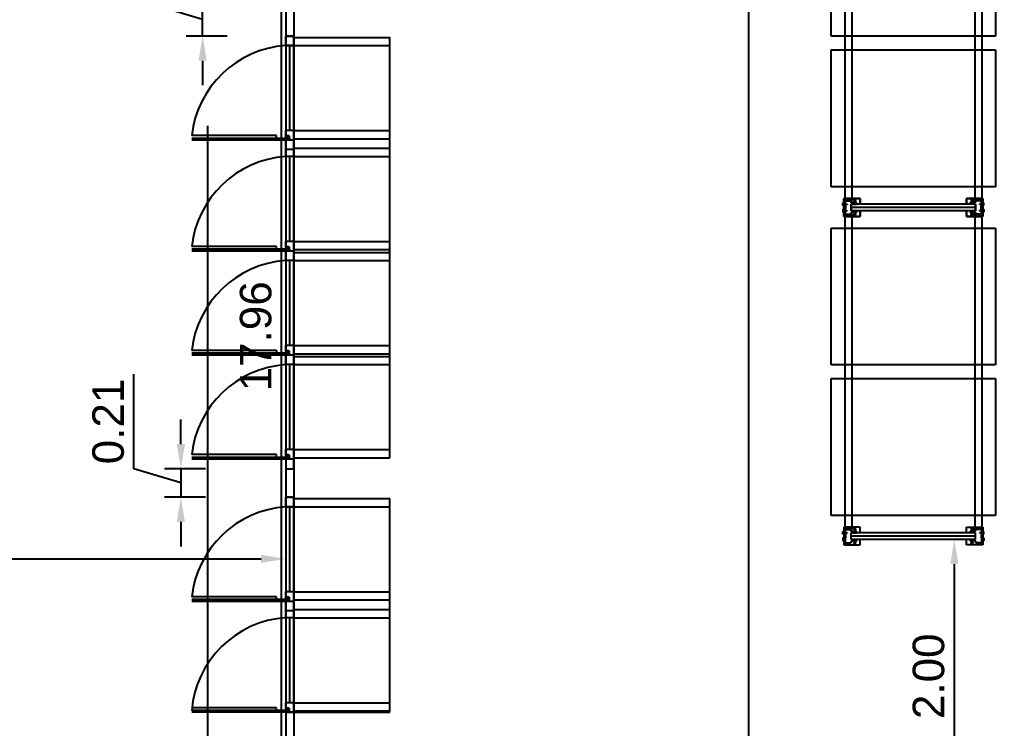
# Model space of a CAD drawing. Header units: metres. Extents: x 0 to 8715937, y -236336 to 216.
# Drawn here: x 163.27 to 170.4, y 78.48 to 83.66 of the extents above; entities that cross this region are included whole.
import ezdxf

# ---------------------------------------------------------------- set-up
doc = ezdxf.new("R2010")
doc.units = ezdxf.units.M
doc.header["$MEASUREMENT"] = 0
doc.header["$PDMODE"] = 3
doc.linetypes.add('ACAD_ISO10W100', pattern=[18, 12, -3, 0, -3])
for name, color, linetype in [('0-BLOCK-ESTRUCTURA', 7, 'Continuous'), ('AAA BAST', 5, 'Continuous'), ('AAA COTAS', 7, 'Continuous'), ('AAA LARG', 1, 'Continuous'), ('AAA PALLETS', 7, 'Continuous'), ('COTAS INTERIORES', 2, 'Continuous'), ('EJES', 251, 'ACAD_ISO10W100'), ('FRIO', 7, 'Continuous')]:
    doc.layers.add(name, color=color, linetype=linetype)
doc.styles.add('AR', font='arial.ttf')
doc.dimstyles.new('CotaLoc0', dxfattribs={"dimtxt": 0.23, "dimasz": 0.18, "dimexe": 0.12, "dimexo": 0.37, "dimgap": 0.07, "dimtad": 1, "dimzin": 0, "dimdsep": 46, "dimtxsty": 'AR', "dimcen": 0.9, "dimclrd": 251, "dimclre": 251, "dimadec": 0, "dimazin": 0, "dimtfac": 1, "dimtofl": 0, "dimtmove": 1, "dimatfit": 3, "dimfxl": 0.18, "dimtolj": 1, "dimtzin": 0, "dimarcsym": 1})

# ---------------------------------------------------------------- blocks, each defined once
blk = doc.blocks.new('DPM-ESTRUCTURA')
at = {"layer": 'EJES', "ltscale": 0.4}
blk.add_line((76.9278, 41.5801), (76.9278, 112.3301), dxfattribs=at)
blk = doc.blocks.new('*D167')
at = {"layer": 'COTAS INTERIORES', "color": 251, "lineweight": -2, "ltscale": 0.1, "transparency": 16777216}
for p, q in [((165.1845, 90.3263), (165.0645, 90.3263)), ((165.1845, 72.5414), (165.1845, 90.1463)), ((165.1845, 72.3614), (165.0645, 72.3614))]:
    blk.add_line(p, q, dxfattribs=at)
at = {"layer": 'COTAS INTERIORES', "color": 251, "ltscale": 0.1, "transparency": 16777216}
for points in [[(165.1545, 90.1463), (165.2145, 90.1463), (165.1845, 90.3263)], [(165.1545, 72.5414), (165.2145, 72.5414), (165.1845, 72.3614)]]:
    blk.add_solid(points, dxfattribs=at)
at = {"layer": 'Defpoints', "color": 0, "ltscale": 0.1, "transparency": 16777216}
for p in [(165.1845, 90.3263), (165.2751, 90.3263), (165.2751, 72.3614)]:
    blk.add_point(p, dxfattribs=at)
at = {"layer": 'COTAS INTERIORES', "color": 0, "ltscale": 0.1, "transparency": 16777216, "insert": (164.9971, 81.3439), "char_height": 0.23, "attachment_point": 5, "rotation": 90, "style": 'AR'}
blk.add_mtext('\\A1;17.96', dxfattribs=at)
blk = doc.blocks.new('1A MODULO SIMPLE')
at = {"layer": 'AAA BAST'}
for points in [[(-2.1307, 1.015), (-2.1307, 1.017), (-2.1407, 1.017), (-2.1407, 1.04), (-2.1167, 1.06), (-2.1167, 1.1), (-2.1567, 1.1), (-2.1567, 1.098), (-2.1767, 1.098), (-2.1767, 1.1), (-2.2167, 1.1), (-2.2167, 1.06), (-2.1927, 1.04), (-2.1927, 1.017), (-2.2027, 1.017), (-2.2027, 1.015), (-2.1907, 1.015), (-2.1907, 1.0409), (-2.2147, 1.0609), (-2.2147, 1.098), (-2.1787, 1.098), (-2.1787, 1.096), (-2.1547, 1.096), (-2.1547, 1.098), (-2.1187, 1.098), (-2.1187, 1.0609), (-2.1427, 1.0409), (-2.1427, 1.015)], [(0.1973, 1.015), (0.1973, 1.017), (0.2073, 1.017), (0.2073, 1.04), (0.1833, 1.06), (0.1833, 1.1), (0.2233, 1.1), (0.2233, 1.098), (0.2433, 1.098), (0.2433, 1.1), (0.2833, 1.1), (0.2833, 1.06), (0.2593, 1.04), (0.2593, 1.017), (0.2693, 1.017), (0.2693, 1.015), (0.2573, 1.015), (0.2573, 1.0409), (0.2813, 1.0609), (0.2813, 1.098), (0.2453, 1.098), (0.2453, 1.096), (0.2213, 1.096), (0.2213, 1.098), (0.1853, 1.098), (0.1853, 1.0609), (0.2093, 1.0409), (0.2093, 1.015)], [(-2.1307, 0.185), (-2.1307, 0.183), (-2.1407, 0.183), (-2.1407, 0.16), (-2.1167, 0.14), (-2.1167, 0.1), (-2.1567, 0.1), (-2.1567, 0.102), (-2.1767, 0.102), (-2.1767, 0.1), (-2.2167, 0.1), (-2.2167, 0.14), (-2.1927, 0.16), (-2.1927, 0.183), (-2.2027, 0.183), (-2.2027, 0.185), (-2.1907, 0.185), (-2.1907, 0.1591), (-2.2147, 0.1391), (-2.2147, 0.102), (-2.1787, 0.102), (-2.1787, 0.104), (-2.1547, 0.104), (-2.1547, 0.102), (-2.1187, 0.102), (-2.1187, 0.1391), (-2.1427, 0.1591), (-2.1427, 0.185)], [(0.1973, 0.185), (0.1973, 0.183), (0.2073, 0.183), (0.2073, 0.16), (0.1833, 0.14), (0.1833, 0.1), (0.2233, 0.1), (0.2233, 0.102), (0.2433, 0.102), (0.2433, 0.1), (0.2833, 0.1), (0.2833, 0.14), (0.2593, 0.16), (0.2593, 0.183), (0.2693, 0.183), (0.2693, 0.185), (0.2573, 0.185), (0.2573, 0.1591), (0.2813, 0.1391), (0.2813, 0.102), (0.2453, 0.102), (0.2453, 0.104), (0.2213, 0.104), (0.2213, 0.102), (0.1853, 0.102), (0.1853, 0.1391), (0.2093, 0.1591), (0.2093, 0.185)]]:
    blk.add_hatch(color=251, dxfattribs=at).paths.add_polyline_path(points)
at = {"layer": 'AAA BAST', "color": 251}
for p, q in [((-2.2167, 1.1082), (-2.2317, 1.1082)), ((-2.2317, 1.1082), (-2.2317, 0.9882)), ((-2.2167, 1.1032), (-2.2317, 1.1032)), ((-2.1167, 1.1082), (-2.2167, 1.1082)), ((-2.2167, 1.1082), (-2.2167, 1.1032)), ((-2.2167, 1.1032), (-2.1167, 1.1032)), ((-2.1767, 1.1), (-2.2167, 1.1)), ((-2.2167, 1.1), (-2.2167, 1.06)), ((-2.2147, 1.098), (-2.2147, 1.0609)), ((-2.1787, 1.098), (-2.2147, 1.098)), ((-2.2067, 1.1), (-2.2067, 1.1032)), ((-2.2067, 1.1032), (-2.1737, 1.1032)), ((-2.1802, 1.1152), (-2.2002, 1.1152)), ((-2.2002, 1.1082), (-2.2002, 1.1152)), ((-2.1902, 1.1082), (-2.1902, 1.1152)), ((-2.1802, 1.1082), (-2.1802, 1.1152)), ((-2.1787, 1.098), (-2.1787, 1.096)), ((-2.1547, 1.096), (-2.1787, 1.096)), ((-2.1767, 1.1), (-2.1767, 1.098)), ((-2.1767, 1.1), (-2.1737, 1.1)), ((-2.1567, 1.098), (-2.1767, 1.098)), ((-2.1737, 1.1), (-2.1737, 1.1032)), ((-2.1597, 1.1), (-2.1597, 1.1032)), ((-2.1567, 1.1), (-2.1597, 1.1)), ((-2.1167, 1.1), (-2.1567, 1.1)), ((-2.1567, 1.1), (-2.1567, 1.098)), ((-2.1187, 1.098), (-2.1547, 1.098)), ((-2.1547, 1.098), (-2.1547, 1.096)), ((-2.1532, 1.1152), (-2.1332, 1.1152)), ((-2.1532, 1.1082), (-2.1532, 1.1152)), ((-2.1432, 1.1082), (-2.1432, 1.1152)), ((-2.1332, 1.1082), (-2.1332, 1.1152)), ((-2.1267, 1.1), (-2.1267, 1.1032)), ((-2.1187, 1.098), (-2.1187, 1.0609)), ((-2.1167, 1.1032), (-2.1167, 1.1082)), ((-2.1017, 1.1082), (-2.1167, 1.1082)), ((-2.1167, 1.1032), (-2.1017, 1.1032)), ((-2.1167, 1.1), (-2.1167, 1.06)), ((-2.1017, 0.9882), (-2.1017, 1.1082)), ((0.1683, 0.9882), (0.1683, 1.1082)), ((0.1683, 1.1082), (0.1833, 1.1082)), ((0.1833, 1.1032), (0.1683, 1.1032)), ((0.1833, 1.1032), (0.1833, 1.1082)), ((0.1833, 1.1082), (0.2833, 1.1082)), ((0.2833, 1.1032), (0.1833, 1.1032)), ((0.1833, 1.1), (0.2233, 1.1)), ((0.1833, 1.1), (0.1833, 1.06)), ((0.1853, 1.098), (0.1853, 1.0609)), ((0.1853, 1.098), (0.2213, 1.098)), ((0.1933, 1.1), (0.1933, 1.1032)), ((0.2198, 1.1152), (0.1998, 1.1152)), ((0.1998, 1.1082), (0.1998, 1.1152)), ((0.2098, 1.1082), (0.2098, 1.1152)), ((0.2198, 1.1082), (0.2198, 1.1152)), ((0.2213, 1.098), (0.2213, 1.096)), ((0.2213, 1.096), (0.2453, 1.096)), ((0.2233, 1.1), (0.2233, 1.098)), ((0.2233, 1.1), (0.2263, 1.1)), ((0.2233, 1.098), (0.2433, 1.098)), ((0.2263, 1.1), (0.2263, 1.1032)), ((0.2403, 1.1), (0.2403, 1.1032)), ((0.2733, 1.1032), (0.2403, 1.1032)), ((0.2433, 1.1), (0.2403, 1.1)), ((0.2433, 1.1), (0.2833, 1.1)), ((0.2433, 1.1), (0.2433, 1.098)), ((0.2453, 1.098), (0.2813, 1.098)), ((0.2453, 1.098), (0.2453, 1.096)), ((0.2468, 1.1152), (0.2668, 1.1152)), ((0.2468, 1.1082), (0.2468, 1.1152)), ((0.2568, 1.1082), (0.2568, 1.1152)), ((0.2668, 1.1082), (0.2668, 1.1152)), ((0.2733, 1.1), (0.2733, 1.1032)), ((0.2813, 1.098), (0.2813, 1.0609)), ((0.2833, 1.1082), (0.2833, 1.1032)), ((0.2833, 1.1082), (0.2983, 1.1082)), ((0.2833, 1.1032), (0.2983, 1.1032)), ((0.2833, 1.1), (0.2833, 1.06)), ((0.2983, 1.1082), (0.2983, 0.9882)), ((-2.2167, 1.06), (-2.1927, 1.04)), ((-2.2147, 1.0609), (-2.1907, 1.0409)), ((-2.1927, 1.017), (-2.2027, 1.017)), ((-2.2027, 1.017), (-2.2027, 1.015)), ((-2.1907, 1.015), (-2.2027, 1.015)), ((-2.1927, 1.036), (-2.1977, 1.036)), ((-2.1977, 1.021), (-2.1977, 1.036)), ((-2.1927, 1.0285), (-2.1977, 1.0285)), ((-2.1927, 1.021), (-2.1977, 1.021)), ((-2.1927, 1.04), (-2.1927, 1.017)), ((-2.1907, 1.053), (-2.1667, 1.053)), ((-2.1907, 0.147), (-2.1907, 1.053)), ((-2.1907, 1.0409), (-2.1907, 1.015)), ((-2.1667, 1.053), (-2.1427, 1.053)), ((-2.1667, 0.147), (-2.1667, 1.053)), ((-2.1187, 1.0609), (-2.1427, 1.0409)), ((-2.1427, 0.147), (-2.1427, 1.053)), ((-2.1427, 1.0409), (-2.1427, 1.015)), ((-2.1427, 1.015), (-2.1307, 1.015)), ((-2.1167, 1.06), (-2.1407, 1.04)), ((-2.1407, 1.04), (-2.1407, 1.017)), ((-2.1357, 1.036), (-2.1407, 1.036)), ((-2.1407, 1.021), (-2.1407, 1.036)), ((-2.1357, 1.0285), (-2.1407, 1.0285)), ((-2.1357, 1.021), (-2.1407, 1.021)), ((-2.1407, 1.017), (-2.1307, 1.017)), ((-2.1357, 1.021), (-2.1357, 1.036)), ((-2.1357, 1.0328), (-2.1307, 1.0328)), ((-2.1357, 1.0243), (-2.1307, 1.0243)), ((-2.1307, 1.0243), (-2.1307, 1.0328)), ((-2.1307, 1.015), (-2.1307, 1.017)), ((0.1833, 1.06), (0.2073, 1.04)), ((0.1853, 1.0609), (0.2093, 1.0409)), ((0.2023, 1.0328), (0.1973, 1.0328)), ((0.1973, 1.0243), (0.1973, 1.0328)), ((0.2023, 1.0243), (0.1973, 1.0243)), ((0.2073, 1.017), (0.1973, 1.017)), ((0.1973, 1.015), (0.1973, 1.017)), ((0.2093, 1.015), (0.1973, 1.015)), ((0.2023, 1.036), (0.2073, 1.036)), ((0.2023, 1.021), (0.2023, 1.036)), ((0.2023, 1.0285), (0.2073, 1.0285)), ((0.2023, 1.021), (0.2073, 1.021)), ((0.2073, 1.04), (0.2073, 1.017)), ((0.2073, 1.021), (0.2073, 1.036)), ((0.2333, 1.053), (0.2093, 1.053)), ((0.2093, 0.147), (0.2093, 1.053)), ((0.2093, 1.0409), (0.2093, 1.015)), ((0.2573, 1.053), (0.2333, 1.053)), ((0.2333, 0.147), (0.2333, 1.053)), ((0.2813, 1.0609), (0.2573, 1.0409)), ((0.2573, 0.147), (0.2573, 1.053)), ((0.2573, 1.0409), (0.2573, 1.015)), ((0.2573, 1.015), (0.2693, 1.015)), ((0.2833, 1.06), (0.2593, 1.04)), ((0.2593, 1.04), (0.2593, 1.017)), ((0.2593, 1.036), (0.2643, 1.036)), ((0.2593, 1.0285), (0.2643, 1.0285)), ((0.2593, 1.021), (0.2643, 1.021)), ((0.2593, 1.017), (0.2693, 1.017)), ((0.2643, 1.021), (0.2643, 1.036)), ((0.2693, 1.017), (0.2693, 1.015)), ((-2.2317, 0.9882), (-2.1907, 0.9882)), ((-2.1427, 0.9882), (-2.1017, 0.9882)), ((0.2093, 0.9882), (0.1683, 0.9882)), ((0.2983, 0.9882), (0.2573, 0.9882)), ((-2.2317, 0.0918), (-2.2317, 0.2118)), ((-2.2317, 0.2118), (-2.1907, 0.2118)), ((-2.2167, 0.14), (-2.1927, 0.16)), ((-2.2147, 0.1391), (-2.1907, 0.1591)), ((-2.1907, 0.185), (-2.2027, 0.185)), ((-2.2027, 0.183), (-2.2027, 0.185)), ((-2.1927, 0.183), (-2.2027, 0.183)), ((-2.1927, 0.1801), (-2.1977, 0.1801)), ((-2.1977, 0.1651), (-2.1977, 0.1801)), ((-2.1927, 0.1726), (-2.1977, 0.1726)), ((-2.1927, 0.1651), (-2.1977, 0.1651)), ((-2.1927, 0.16), (-2.1927, 0.183)), ((-2.1907, 0.1591), (-2.1907, 0.185)), ((-2.1907, 0.147), (-2.1667, 0.147)), ((-2.1667, 0.147), (-2.1427, 0.147)), ((-2.1427, 0.2118), (-2.1017, 0.2118)), ((-2.1427, 0.1591), (-2.1427, 0.185)), ((-2.1427, 0.185), (-2.1307, 0.185)), ((-2.1187, 0.1391), (-2.1427, 0.1591)), ((-2.1407, 0.16), (-2.1407, 0.183)), ((-2.1407, 0.183), (-2.1307, 0.183)), ((-2.1357, 0.1801), (-2.1407, 0.1801)), ((-2.1407, 0.1651), (-2.1407, 0.1801)), ((-2.1357, 0.1726), (-2.1407, 0.1726)), ((-2.1357, 0.1651), (-2.1407, 0.1651)), ((-2.1167, 0.14), (-2.1407, 0.16)), ((-2.1357, 0.1651), (-2.1357, 0.1801)), ((-2.1357, 0.1768), (-2.1307, 0.1768)), ((-2.1357, 0.1683), (-2.1307, 0.1683)), ((-2.1307, 0.185), (-2.1307, 0.183)), ((-2.1307, 0.1683), (-2.1307, 0.1768)), ((-2.1017, 0.2118), (-2.1017, 0.0918)), ((0.2093, 0.2118), (0.1683, 0.2118)), ((0.1683, 0.2118), (0.1683, 0.0918)), ((0.1833, 0.14), (0.2073, 0.16)), ((0.1853, 0.1391), (0.2093, 0.1591)), ((0.2093, 0.185), (0.1973, 0.185)), ((0.1973, 0.185), (0.1973, 0.183)), ((0.2073, 0.183), (0.1973, 0.183)), ((0.2023, 0.1768), (0.1973, 0.1768)), ((0.1973, 0.1683), (0.1973, 0.1768)), ((0.2023, 0.1683), (0.1973, 0.1683)), ((0.2023, 0.1801), (0.2073, 0.1801)), ((0.2023, 0.1651), (0.2023, 0.1801)), ((0.2023, 0.1726), (0.2073, 0.1726)), ((0.2023, 0.1651), (0.2073, 0.1651)), ((0.2073, 0.16), (0.2073, 0.183)), ((0.2073, 0.1651), (0.2073, 0.1801)), ((0.2093, 0.1591), (0.2093, 0.185)), ((0.2333, 0.147), (0.2093, 0.147)), ((0.2573, 0.147), (0.2333, 0.147)), ((0.2983, 0.2118), (0.2573, 0.2118)), ((0.2573, 0.1591), (0.2573, 0.185)), ((0.2573, 0.185), (0.2693, 0.185)), ((0.2813, 0.1391), (0.2573, 0.1591)), ((0.2593, 0.16), (0.2593, 0.183)), ((0.2593, 0.183), (0.2693, 0.183)), ((0.2593, 0.1801), (0.2643, 0.1801)), ((0.2593, 0.1726), (0.2643, 0.1726)), ((0.2593, 0.1651), (0.2643, 0.1651)), ((0.2833, 0.14), (0.2593, 0.16)), ((0.2643, 0.1651), (0.2643, 0.1801)), ((0.2693, 0.183), (0.2693, 0.185)), ((0.2983, 0.0918), (0.2983, 0.2118)), ((-2.2167, 0.0968), (-2.2317, 0.0968)), ((-2.2167, 0.0918), (-2.2317, 0.0918)), ((-2.2167, 0.1), (-2.2167, 0.14)), ((-2.1767, 0.1), (-2.2167, 0.1)), ((-2.2167, 0.0968), (-2.1167, 0.0968)), ((-2.2167, 0.0918), (-2.2167, 0.0968)), ((-2.1167, 0.0918), (-2.2167, 0.0918)), ((-2.2147, 0.102), (-2.2147, 0.1391)), ((-2.1787, 0.102), (-2.2147, 0.102)), ((-2.2067, 0.1), (-2.2067, 0.0968)), ((-2.2067, 0.0968), (-2.1737, 0.0968)), ((-2.2002, 0.0918), (-2.2002, 0.0848)), ((-2.1802, 0.0848), (-2.2002, 0.0848)), ((-2.1902, 0.0918), (-2.1902, 0.0848)), ((-2.1802, 0.0918), (-2.1802, 0.0848)), ((-2.1787, 0.102), (-2.1787, 0.104)), ((-2.1547, 0.104), (-2.1787, 0.104)), ((-2.1567, 0.102), (-2.1767, 0.102)), ((-2.1767, 0.1), (-2.1767, 0.102)), ((-2.1767, 0.1), (-2.1737, 0.1)), ((-2.1737, 0.1), (-2.1737, 0.0968)), ((-2.1597, 0.1), (-2.1597, 0.0968)), ((-2.1567, 0.1), (-2.1597, 0.1)), ((-2.1567, 0.1), (-2.1567, 0.102)), ((-2.1167, 0.1), (-2.1567, 0.1)), ((-2.1547, 0.102), (-2.1547, 0.104)), ((-2.1187, 0.102), (-2.1547, 0.102)), ((-2.1532, 0.0918), (-2.1532, 0.0848)), ((-2.1532, 0.0848), (-2.1332, 0.0848)), ((-2.1432, 0.0918), (-2.1432, 0.0848)), ((-2.1332, 0.0918), (-2.1332, 0.0848)), ((-2.1267, 0.1), (-2.1267, 0.0968)), ((-2.1187, 0.102), (-2.1187, 0.1391)), ((-2.1167, 0.1), (-2.1167, 0.14)), ((-2.1167, 0.0968), (-2.1167, 0.0918)), ((-2.1167, 0.0968), (-2.1017, 0.0968)), ((-2.1017, 0.0918), (-2.1167, 0.0918)), ((0.1833, 0.0968), (0.1683, 0.0968)), ((0.1683, 0.0918), (0.1833, 0.0918)), ((0.1833, 0.1), (0.1833, 0.14)), ((0.1833, 0.1), (0.2233, 0.1)), ((0.2833, 0.0968), (0.1833, 0.0968)), ((0.1833, 0.0968), (0.1833, 0.0918)), ((0.1833, 0.0918), (0.2833, 0.0918)), ((0.1853, 0.102), (0.1853, 0.1391)), ((0.1853, 0.102), (0.2213, 0.102)), ((0.1933, 0.1), (0.1933, 0.0968)), ((0.1998, 0.0918), (0.1998, 0.0848)), ((0.2198, 0.0848), (0.1998, 0.0848)), ((0.2098, 0.0918), (0.2098, 0.0848)), ((0.2198, 0.0918), (0.2198, 0.0848)), ((0.2213, 0.102), (0.2213, 0.104)), ((0.2213, 0.104), (0.2453, 0.104)), ((0.2233, 0.102), (0.2433, 0.102)), ((0.2233, 0.1), (0.2233, 0.102)), ((0.2233, 0.1), (0.2263, 0.1)), ((0.2263, 0.1), (0.2263, 0.0968)), ((0.2403, 0.1), (0.2403, 0.0968)), ((0.2433, 0.1), (0.2403, 0.1)), ((0.2733, 0.0968), (0.2403, 0.0968)), ((0.2433, 0.1), (0.2433, 0.102)), ((0.2433, 0.1), (0.2833, 0.1)), ((0.2453, 0.102), (0.2453, 0.104)), ((0.2453, 0.102), (0.2813, 0.102)), ((0.2468, 0.0918), (0.2468, 0.0848)), ((0.2468, 0.0848), (0.2668, 0.0848)), ((0.2568, 0.0918), (0.2568, 0.0848)), ((0.2668, 0.0918), (0.2668, 0.0848)), ((0.2733, 0.1), (0.2733, 0.0968)), ((0.2813, 0.102), (0.2813, 0.1391)), ((0.2833, 0.1), (0.2833, 0.14)), ((0.2833, 0.0918), (0.2833, 0.0968)), ((0.2833, 0.0968), (0.2983, 0.0968)), ((0.2833, 0.0918), (0.2983, 0.0918))]:
    blk.add_line(p, q, dxfattribs=at)
for centre in [(-2.2141, 1.0285), (-2.1192, 1.0285), (0.1859, 1.0285), (0.2808, 1.0285), (-2.2141, 0.1715), (-2.1192, 0.1715), (0.1859, 0.1715), (0.2808, 0.1715)]:
    blk.add_circle(centre, 0.0075, dxfattribs=at)
at = {"layer": 'AAA LARG', "color": 251}
for p, q in [((-2.1407, 1.105), (-2.1454, 1.0829)), ((-2.1422, 1.0822), (-2.1454, 1.0829)), ((-2.1381, 1.1018), (-2.1422, 1.0822)), ((-2.1407, 1.105), (-2.1117, 1.105)), ((-2.1149, 1.1018), (-2.1381, 1.1018)), ((-2.1149, 1.045), (-2.1149, 1.1018)), ((-2.1117, 1.105), (-2.1117, 1.045)), ((-2.1117, 1.1), (0.1783, 1.1)), ((0.2073, 1.105), (0.1783, 1.105)), ((0.1783, 1.105), (0.1783, 1.045)), ((0.1815, 1.045), (0.1815, 1.1018)), ((0.1815, 1.1018), (0.2047, 1.1018)), ((0.2047, 1.1018), (0.2089, 1.0822)), ((0.2073, 1.105), (0.212, 1.0829)), ((0.2089, 1.0822), (0.212, 1.0829)), ((-2.1117, 1.045), (-2.1149, 1.045)), ((-2.1117, 1.05), (0.1783, 1.05)), ((0.1783, 1.045), (0.1815, 1.045)), ((-2.1117, 0.155), (-2.1149, 0.155)), ((-2.1149, 0.155), (-2.1149, 0.0982)), ((-2.1117, 0.095), (-2.1117, 0.155)), ((-2.1117, 0.15), (0.1783, 0.15)), ((0.1783, 0.095), (0.1783, 0.155)), ((0.1783, 0.155), (0.1815, 0.155)), ((0.1815, 0.155), (0.1815, 0.0982)), ((-2.1422, 0.1178), (-2.1454, 0.1171)), ((-2.1407, 0.095), (-2.1454, 0.1171)), ((-2.1381, 0.0982), (-2.1422, 0.1178)), ((-2.1407, 0.095), (-2.1117, 0.095)), ((-2.1149, 0.0982), (-2.1381, 0.0982)), ((-2.1117, 0.1), (0.1783, 0.1)), ((0.2073, 0.095), (0.1783, 0.095)), ((0.1815, 0.0982), (0.2047, 0.0982)), ((0.2047, 0.0982), (0.2089, 0.1178)), ((0.2073, 0.095), (0.212, 0.1171)), ((0.2089, 0.1178), (0.212, 0.1171))]:
    blk.add_line(p, q, dxfattribs=at)
at = {"layer": 'AAA PALLETS', "color": 251, "ltscale": 0.21}
for p, q in [((-1.0167, 1.2), (-2.0167, 1.2)), ((-2.0167, 1.2), (-2.0167, 0)), ((-1.0167, 0), (-1.0167, 1.2)), ((0.0833, 1.2), (-0.9167, 1.2)), ((-0.9167, 1.2), (-0.9167, 0)), ((0.0833, 0), (0.0833, 1.2)), ((-2.0167, 0), (-1.0167, 0)), ((-0.9167, 0), (0.0833, 0))]:
    blk.add_line(p, q, dxfattribs=at)
blk = doc.blocks.new('*D280')
at = {"layer": 'COTAS INTERIORES', "color": 251, "lineweight": -2, "ltscale": 0.1, "transparency": 16777216}
for p, q in [((168.5987, 92.1293), (168.4787, 92.1293)), ((168.5987, 76.6414), (168.5987, 91.9493)), ((168.5987, 76.4614), (168.4787, 76.4614))]:
    blk.add_line(p, q, dxfattribs=at)
at = {"layer": 'COTAS INTERIORES', "color": 251, "ltscale": 0.1, "transparency": 16777216}
for points in [[(168.5687, 91.9493), (168.6287, 91.9493), (168.5987, 92.1293)], [(168.5687, 76.6414), (168.6287, 76.6414), (168.5987, 76.4614)]]:
    blk.add_solid(points, dxfattribs=at)
at = {"layer": 'Defpoints', "color": 0, "ltscale": 0.1, "transparency": 16777216}
for p in [(168.5987, 92.1293), (168.5987, 92.1293), (168.5987, 76.4614)]:
    blk.add_point(p, dxfattribs=at)
at = {"layer": 'COTAS INTERIORES', "color": 0, "ltscale": 0.1, "transparency": 16777216, "insert": (168.4113, 84.2953), "char_height": 0.23, "attachment_point": 5, "rotation": 90, "style": 'AR'}
blk.add_mtext('\\A1;15.67', dxfattribs=at)
blk = doc.blocks.new('*D286')
at = {"layer": 'COTAS INTERIORES', "color": 251, "lineweight": -2, "ltscale": 0.1, "transparency": 16777216}
for p, q in [((164.1073, 80.3754), (164.1073, 81.0684)), ((164.4497, 80.5569), (164.4497, 80.7369)), ((164.4497, 80.2727), (164.1073, 80.3754)), ((164.6297, 80.3769), (164.3297, 80.3769)), ((164.4497, 80.3769), (164.4497, 80.1684)), ((164.6297, 80.1684), (164.3297, 80.1684)), ((164.4497, 79.9884), (164.4497, 79.8084))]:
    blk.add_line(p, q, dxfattribs=at)
at = {"layer": 'COTAS INTERIORES', "color": 251, "ltscale": 0.1, "transparency": 16777216}
for points in [[(164.4197, 80.5569), (164.4797, 80.5569), (164.4497, 80.3769)], [(164.4197, 79.9884), (164.4797, 79.9884), (164.4497, 80.1684)]]:
    blk.add_solid(points, dxfattribs=at)
at = {"layer": 'Defpoints', "color": 0, "ltscale": 0.1, "transparency": 16777216}
for p in [(165.2752, 80.3769), (164.4497, 80.1684), (165.2752, 80.1684)]:
    blk.add_point(p, dxfattribs=at)
at = {"layer": 'COTAS INTERIORES', "color": 0, "ltscale": 0.1, "transparency": 16777216, "insert": (163.9198, 80.7219), "char_height": 0.23, "attachment_point": 5, "rotation": 90, "style": 'AR'}
blk.add_mtext('\\A1;0.21', dxfattribs=at)
blk = doc.blocks.new('*D287')
at = {"layer": 'COTAS INTERIORES', "color": 251, "lineweight": -2, "ltscale": 0.1, "transparency": 16777216}
for p, q in [((164.2662, 83.7602), (164.2662, 84.4967)), ((164.6086, 83.958), (164.6086, 84.138)), ((164.6086, 83.6575), (164.2662, 83.7602)), ((164.7886, 83.778), (164.4886, 83.778)), ((164.6086, 83.5369), (164.6086, 83.778)), ((164.7886, 83.5369), (164.4886, 83.5369)), ((164.6086, 83.3569), (164.6086, 83.1769))]:
    blk.add_line(p, q, dxfattribs=at)
at = {"layer": 'COTAS INTERIORES', "color": 251, "ltscale": 0.1, "transparency": 16777216}
for points in [[(164.5786, 83.958), (164.6386, 83.958), (164.6086, 83.778)], [(164.5786, 83.3569), (164.6386, 83.3569), (164.6086, 83.5369)]]:
    blk.add_solid(points, dxfattribs=at)
at = {"layer": 'Defpoints', "color": 0, "ltscale": 0.1, "transparency": 16777216}
for p in [(164.6086, 83.778), (165.2751, 83.778), (165.2751, 83.5369)]:
    blk.add_point(p, dxfattribs=at)
at = {"layer": 'COTAS INTERIORES', "color": 0, "ltscale": 0.1, "transparency": 16777216, "insert": (164.0788, 84.1284), "char_height": 0.23, "attachment_point": 5, "rotation": 90, "style": 'AR'}
blk.add_mtext('\\A1;0.24', dxfattribs=at)
blk = doc.blocks.new('*D290')
at = {"layer": 'COTAS INTERIORES', "color": 251, "lineweight": -2, "ltscale": 0.1, "transparency": 16777216}
for p, q in [((170.0987, 79.8609), (169.9787, 79.8609)), ((170.0987, 78.0414), (170.0987, 79.6809)), ((170.0987, 77.8614), (169.9787, 77.8614))]:
    blk.add_line(p, q, dxfattribs=at)
at = {"layer": 'COTAS INTERIORES', "color": 251, "ltscale": 0.1, "transparency": 16777216}
for points in [[(170.0687, 79.6809), (170.1287, 79.6809), (170.0987, 79.8609)], [(170.0687, 78.0414), (170.1287, 78.0414), (170.0987, 77.8614)]]:
    blk.add_solid(points, dxfattribs=at)
at = {"layer": 'Defpoints', "color": 0, "ltscale": 0.1, "transparency": 16777216}
for p in [(170.0987, 79.8609), (170.0987, 79.8609), (170.0987, 77.8614)]:
    blk.add_point(p, dxfattribs=at)
at = {"layer": 'COTAS INTERIORES', "color": 0, "ltscale": 0.1, "transparency": 16777216, "insert": (169.9113, 78.8612), "char_height": 0.23, "attachment_point": 5, "rotation": 90, "style": 'AR'}
blk.add_mtext('\\A1;2.00', dxfattribs=at)
blk = doc.blocks.new('*D293')
at = {"layer": 'COTAS INTERIORES', "color": 251, "lineweight": -2, "ltscale": 0.1, "transparency": 16777216}
for p, q in [((160.4061, 79.7187), (160.4061, 79.5987)), ((160.5861, 79.7187), (165.0351, 79.7187)), ((165.2151, 79.7187), (165.2151, 79.5987))]:
    blk.add_line(p, q, dxfattribs=at)
at = {"layer": 'COTAS INTERIORES', "color": 251, "ltscale": 0.1, "transparency": 16777216}
for points in [[(160.5861, 79.7487), (160.5861, 79.6887), (160.4061, 79.7187)], [(165.0351, 79.7487), (165.0351, 79.6887), (165.2151, 79.7187)]]:
    blk.add_solid(points, dxfattribs=at)
at = {"layer": 'Defpoints', "color": 0, "ltscale": 0.1, "transparency": 16777216}
for p in [(160.4061, 80.0018), (165.2151, 80.0018), (165.2151, 79.7187)]:
    blk.add_point(p, dxfattribs=at)
at = {"layer": 'COTAS INTERIORES', "color": 0, "ltscale": 0.1, "transparency": 16777216, "insert": (162.8106, 79.9061), "char_height": 0.23, "attachment_point": 5, "style": 'AR'}
blk.add_mtext('\\A1;4.81', dxfattribs=at)

msp = doc.modelspace()

# ---------------------------------------------------------------- hatches: boundary and pattern name
at = {"layer": 'FRIO', "ltscale": 0.21}
h = msp.add_hatch(dxfattribs=at)
h.set_pattern_fill('BOX', color=9, scale=8e-05, angle=-180)
h.set_pattern_definition([(270, (769.988807, 644.8166982), (0.002032, -9e-19), []), (270, (769.988299, 644.8166982), (0.002032, -9e-19), []), (180, (769.988807, 644.8166982), (-7e-19, -0.002032), [-0.000508, 0.000508]), (180, (769.988807, 644.8161902), (-7e-19, -0.002032), [-0.000508, 0.000508]), (180, (769.988807, 644.8156822), (-7e-19, -0.002032), [0.000508, -0.000508]), (180, (769.988807, 644.8151742), (-7e-19, -0.002032), [0.000508, -0.000508]), (270, (769.987791, 644.8166982), (0.002032, -9e-19), [0.000508, -0.000508]), (270, (769.987283, 644.8166982), (0.002032, -9e-19), [0.000508, -0.000508])])
h.paths.add_polyline_path([(165.2152, 82.8079), (165.2412, 82.8079), (165.2419, 82.7769), (165.2152, 82.7769), (165.2323, 82.7928, 0.234116), (165.2342, 82.7965, 0.781206), (165.2254, 82.7987), (165.2152, 82.7897)])
h = msp.add_hatch(dxfattribs=at)
h.set_pattern_fill('BOX', color=9, scale=8e-05, angle=-180)
h.set_pattern_definition([(270, (769.988807, 645.6966982), (0.002032, -9e-19), []), (270, (769.988299, 645.6966982), (0.002032, -9e-19), []), (180, (769.988807, 645.6966982), (-7e-19, -0.002032), [-0.000508, 0.000508]), (180, (769.988807, 645.6961902), (-7e-19, -0.002032), [-0.000508, 0.000508]), (180, (769.988807, 645.6956822), (-7e-19, -0.002032), [0.000508, -0.000508]), (180, (769.988807, 645.6951742), (-7e-19, -0.002032), [0.000508, -0.000508]), (270, (769.987791, 645.6966982), (0.002032, -9e-19), [0.000508, -0.000508]), (270, (769.987283, 645.6966982), (0.002032, -9e-19), [0.000508, -0.000508])])
h.paths.add_polyline_path([(165.2152, 81.9669), (165.2323, 81.9828, 0.234116), (165.2342, 81.9865, 0.781206), (165.2254, 81.9887), (165.2152, 81.9797), (165.2152, 81.9979), (165.2412, 81.9979), (165.2419, 81.9669)])
h = msp.add_hatch(dxfattribs=at)
h.set_pattern_fill('BOX', color=9, scale=8e-05, angle=-180)
h.set_pattern_definition([(270, (769.988807, 646.3866982), (0.002032, -9e-19), []), (270, (769.988299, 646.3866982), (0.002032, -9e-19), []), (180, (769.988807, 646.3866982), (-7e-19, -0.002032), [-0.000508, 0.000508]), (180, (769.988807, 646.3861902), (-7e-19, -0.002032), [-0.000508, 0.000508]), (180, (769.988807, 646.3856822), (-7e-19, -0.002032), [0.000508, -0.000508]), (180, (769.988807, 646.3851742), (-7e-19, -0.002032), [0.000508, -0.000508]), (270, (769.987791, 646.3866982), (0.002032, -9e-19), [0.000508, -0.000508]), (270, (769.987283, 646.3866982), (0.002032, -9e-19), [0.000508, -0.000508])])
h.paths.add_polyline_path([(165.2152, 81.2379), (165.2412, 81.2379), (165.2419, 81.2069), (165.2152, 81.2069), (165.2323, 81.2228, 0.234116), (165.2342, 81.2265, 0.781206), (165.2254, 81.2287), (165.2152, 81.2197)])
h = msp.add_hatch(dxfattribs=at)
h.set_pattern_fill('BOX', color=9, scale=8e-05, angle=-180)
h.set_pattern_definition([(270, (769.988807, 647.1466982), (0.002032, -9e-19), []), (270, (769.988299, 647.1466982), (0.002032, -9e-19), []), (180, (769.988807, 647.1466982), (-7e-19, -0.002032), [-0.000508, 0.000508]), (180, (769.988807, 647.1461902), (-7e-19, -0.002032), [-0.000508, 0.000508]), (180, (769.988807, 647.1456822), (-7e-19, -0.002032), [0.000508, -0.000508]), (180, (769.988807, 647.1451742), (-7e-19, -0.002032), [0.000508, -0.000508]), (270, (769.987791, 647.1466982), (0.002032, -9e-19), [0.000508, -0.000508]), (270, (769.987283, 647.1466982), (0.002032, -9e-19), [0.000508, -0.000508])])
h.paths.add_polyline_path([(165.2152, 80.4779), (165.2412, 80.4779), (165.2419, 80.4469), (165.2152, 80.4469), (165.2323, 80.4628, 0.234116), (165.2342, 80.4665, 0.781206), (165.2254, 80.4687), (165.2152, 80.4597)])
h = msp.add_hatch(dxfattribs=at)
h.set_pattern_fill('BOX', color=9, scale=8e-05, angle=-180)
h.set_pattern_definition([(270, (769.9887306, 641.4481502), (0.002032, -9e-19), []), (270, (769.9882226, 641.4481502), (0.002032, -9e-19), []), (180, (769.9887306, 641.4481502), (-7e-19, -0.002032), [-0.000508, 0.000508]), (180, (769.9887306, 641.4476422), (-7e-19, -0.002032), [-0.000508, 0.000508]), (180, (769.9887306, 641.4471342), (-7e-19, -0.002032), [0.000508, -0.000508]), (180, (769.9887306, 641.4466262), (-7e-19, -0.002032), [0.000508, -0.000508]), (270, (769.9877146, 641.4481502), (0.002032, -9e-19), [0.000508, -0.000508]), (270, (769.9872066, 641.4481502), (0.002032, -9e-19), [0.000508, -0.000508])])
h.paths.add_polyline_path([(165.2151, 79.4394), (165.2411, 79.4394), (165.2418, 79.4084), (165.2151, 79.4084), (165.2323, 79.4243, 0.234116), (165.2341, 79.428, 0.781206), (165.2253, 79.4302), (165.2151, 79.4211)])
h = msp.add_hatch(dxfattribs=at)
h.set_pattern_fill('BOX', color=9, scale=8e-05, angle=-180)
h.set_pattern_definition([(270, (769.9887306, 642.3281502), (0.002032, -9e-19), []), (270, (769.9882226, 642.3281502), (0.002032, -9e-19), []), (180, (769.9887306, 642.3281502), (-7e-19, -0.002032), [-0.000508, 0.000508]), (180, (769.9887306, 642.3276422), (-7e-19, -0.002032), [-0.000508, 0.000508]), (180, (769.9887306, 642.3271342), (-7e-19, -0.002032), [0.000508, -0.000508]), (180, (769.9887306, 642.3266262), (-7e-19, -0.002032), [0.000508, -0.000508]), (270, (769.9877146, 642.3281502), (0.002032, -9e-19), [0.000508, -0.000508]), (270, (769.9872066, 642.3281502), (0.002032, -9e-19), [0.000508, -0.000508])])
h.paths.add_polyline_path([(165.2151, 78.5984), (165.2323, 78.6143, 0.234116), (165.2341, 78.618, 0.781206), (165.2253, 78.6202), (165.2151, 78.6111), (165.2151, 78.6294), (165.2411, 78.6294), (165.2418, 78.5984)])

# ---------------------------------------------------------------- linework, layer by layer
at = {"ltscale": 0.1}
for p, q in [((165.9752, 80.4569), (165.9752, 83.5269)), ((165.9751, 78.6084), (165.9751, 80.1584))]:
    msp.add_line(p, q, dxfattribs=at)
at = {"layer": 'FRIO', "ltscale": 0.1}
for p, q in [((165.2151, 88.8724), (165.2151, 78.3614)), ((165.2751, 88.8724), (165.2751, 78.3614)), ((165.2152, 82.8469), (165.2152, 82.6569)), ((165.2152, 82.0369), (165.2152, 81.8969)), ((165.2152, 81.2769), (165.2152, 81.1369)), ((165.2151, 79.4784), (165.2151, 79.2884)), ((165.2151, 78.5984), (165.9751, 78.5984)), ((165.9751, 78.5984), (165.9751, 78.6084))]:
    msp.add_line(p, q, dxfattribs=at)
at = {"layer": 'FRIO', "ltscale": 0.21}
for p, q in [((165.2152, 83.5369), (165.2752, 83.5369)), ((165.2752, 83.5269), (165.9752, 83.5269)), ((165.2752, 83.5269), (165.9752, 83.5269)), ((165.2752, 83.4669), (165.9752, 83.4669)), ((165.2752, 83.4669), (165.9752, 83.4669)), ((165.2752, 82.8469), (165.9752, 82.8469)), ((165.2752, 82.7869), (165.9752, 82.7869)), ((165.2752, 82.7169), (165.9752, 82.7169)), ((165.2752, 82.6569), (165.9752, 82.6569)), ((165.2752, 82.0369), (165.9752, 82.0369)), ((165.2752, 81.9769), (165.9752, 81.9769)), ((165.2752, 81.9569), (165.9752, 81.9569)), ((165.2752, 81.8969), (165.9752, 81.8969)), ((165.2752, 81.2769), (165.9752, 81.2769)), ((165.2752, 81.2169), (165.9752, 81.2169)), ((165.2752, 81.1969), (165.9752, 81.1969)), ((165.2752, 81.1369), (165.9752, 81.1369)), ((165.2752, 80.5169), (165.9752, 80.5169)), ((165.2752, 80.4569), (165.9752, 80.4569)), ((165.2151, 80.1684), (165.2751, 80.1684)), ((165.2751, 80.1584), (165.9751, 80.1584)), ((165.2751, 80.1584), (165.9751, 80.1584)), ((165.2751, 80.0984), (165.9751, 80.0984)), ((165.2751, 80.0984), (165.9751, 80.0984)), ((165.2751, 79.4784), (165.9751, 79.4784)), ((165.2751, 79.4184), (165.9751, 79.4184)), ((165.2751, 79.3484), (165.9751, 79.3484)), ((165.2751, 79.2884), (165.9751, 79.2884)), ((165.2751, 78.6684), (165.9751, 78.6684)), ((165.2751, 78.6084), (165.9751, 78.6084))]:
    msp.add_line(p, q, dxfattribs=at)
at = {"layer": 'FRIO', "color": 3, "ltscale": 0.21}
for p, q in [((165.2152, 83.4669), (165.2152, 83.5369)), ((165.2152, 83.5369), (165.2752, 83.5369)), ((165.2752, 83.5369), (165.2152, 83.5369)), ((165.2752, 83.5369), (165.2152, 83.5369)), ((165.2752, 80.4469), (165.2752, 83.5369)), ((165.2152, 83.4669), (165.2752, 83.4669)), ((165.2752, 83.4669), (165.2152, 83.4669)), ((165.2452, 82.8469), (165.2452, 83.4669)), ((165.2152, 82.6569), (165.2152, 82.8469)), ((165.2752, 82.8469), (165.2152, 82.8469)), ((165.2152, 82.8469), (165.2152, 82.8079)), ((165.2752, 82.8469), (165.2752, 82.7769)), ((165.1489, 82.8097), (164.5289, 82.8097)), ((165.1489, 82.7897), (164.5289, 82.7897)), ((165.2152, 82.7769), (164.5289, 82.7769)), ((165.1489, 82.7897), (165.1489, 82.8097)), ((165.2152, 82.7897), (165.1489, 82.7897)), ((165.2152, 82.8079), (165.2412, 82.8079)), ((165.2254, 82.7987), (165.2152, 82.7897)), ((165.233, 82.7934), (165.2152, 82.7769)), ((165.2752, 82.7769), (165.2152, 82.7769)), ((165.2412, 82.8079), (165.2419, 82.7769)), ((165.2752, 82.7078), (165.2152, 82.7078)), ((165.2752, 82.6569), (165.2152, 82.6569)), ((165.2452, 82.0369), (165.2452, 82.6569)), ((165.1489, 81.9997), (164.5289, 81.9997)), ((165.1489, 81.9797), (164.5289, 81.9797)), ((165.1489, 81.9797), (165.1489, 81.9997)), ((165.2152, 81.9797), (165.1489, 81.9797)), ((165.2152, 81.8969), (165.2152, 82.0369)), ((165.2752, 82.0369), (165.2152, 82.0369)), ((165.2152, 82.0369), (165.2152, 81.9979)), ((165.2152, 81.9979), (165.2412, 81.9979)), ((165.2254, 81.9887), (165.2152, 81.9797)), ((165.233, 81.9834), (165.2152, 81.9669)), ((165.2412, 81.9979), (165.2419, 81.9669)), ((165.2752, 82.0369), (165.2752, 81.9669)), ((165.2152, 81.9669), (164.5289, 81.9669)), ((165.2752, 81.9669), (165.2152, 81.9669)), ((165.2752, 81.9669), (165.2152, 81.9669)), ((165.2752, 81.8969), (165.2152, 81.8969)), ((165.2452, 81.2769), (165.2452, 81.8969)), ((165.2152, 81.2197), (165.2152, 81.2769)), ((165.2752, 81.2769), (165.2152, 81.2769)), ((165.2152, 81.2769), (165.2152, 81.2379)), ((165.2752, 81.2769), (165.2752, 81.2069)), ((165.1489, 81.2397), (164.5289, 81.2397)), ((165.1489, 81.2197), (164.5289, 81.2197)), ((165.2152, 81.2069), (164.5289, 81.2069)), ((165.1489, 81.2397), (165.1489, 81.2197)), ((165.2152, 81.2197), (165.1489, 81.2197)), ((165.2413, 81.2379), (165.2152, 81.2379)), ((165.2152, 81.2197), (165.2253, 81.2285)), ((165.2152, 81.2069), (165.2312, 81.2222)), ((165.2752, 81.2069), (165.2152, 81.2069)), ((165.2152, 81.1369), (165.2152, 81.2069)), ((165.2752, 81.2069), (165.2152, 81.2069)), ((165.2419, 81.2069), (165.2413, 81.2379)), ((165.2752, 81.1369), (165.2152, 81.1369)), ((165.2452, 80.5169), (165.2452, 81.1369)), ((165.1489, 80.4797), (164.5289, 80.4797)), ((165.1489, 80.4597), (165.1489, 80.4797)), ((165.2752, 80.5169), (165.2152, 80.5169)), ((165.2152, 80.4469), (165.2152, 80.5169)), ((165.2152, 80.5169), (165.2152, 80.4779)), ((165.2152, 80.4779), (165.2412, 80.4779)), ((165.2412, 80.4779), (165.2419, 80.4469)), ((165.2752, 80.5169), (165.2752, 80.4469)), ((165.1489, 80.4597), (164.5289, 80.4597)), ((165.2152, 80.4469), (164.5289, 80.4469)), ((165.2152, 80.4597), (165.1489, 80.4597)), ((165.2254, 80.4687), (165.2152, 80.4597)), ((165.233, 80.4634), (165.2152, 80.4469)), ((165.2752, 80.4469), (165.2152, 80.4469)), ((165.2152, 80.4469), (165.2152, 80.3769)), ((165.2752, 80.3769), (165.2752, 80.4469)), ((165.2152, 80.3769), (165.2752, 80.3769)), ((165.2151, 80.0984), (165.2151, 80.1684)), ((165.2151, 80.1684), (165.2751, 80.1684)), ((165.2751, 80.1684), (165.2151, 80.1684)), ((165.2751, 80.1684), (165.2151, 80.1684)), ((165.2751, 78.5984), (165.2751, 80.1684)), ((165.2151, 80.0984), (165.2751, 80.0984)), ((165.2751, 80.0984), (165.2151, 80.0984)), ((165.2451, 79.4784), (165.2451, 80.0984)), ((165.2151, 79.2884), (165.2151, 79.4784)), ((165.2751, 79.4784), (165.2151, 79.4784)), ((165.2151, 79.4784), (165.2151, 79.4394)), ((165.2751, 79.4784), (165.2751, 79.4084)), ((165.1488, 79.4411), (164.5288, 79.4411)), ((165.1488, 79.4211), (164.5288, 79.4211)), ((165.2151, 79.4084), (164.5288, 79.4084)), ((165.1488, 79.4211), (165.1488, 79.4411)), ((165.2151, 79.4211), (165.1488, 79.4211)), ((165.2151, 79.4394), (165.2411, 79.4394)), ((165.2253, 79.4302), (165.2151, 79.4211)), ((165.2329, 79.4249), (165.2151, 79.4084)), ((165.2751, 79.4084), (165.2151, 79.4084)), ((165.2411, 79.4394), (165.2418, 79.4084)), ((165.2751, 79.3393), (165.2151, 79.3393)), ((165.2751, 79.2884), (165.2151, 79.2884)), ((165.2451, 78.6684), (165.2451, 79.2884)), ((165.1488, 78.6311), (164.5316, 78.6311)), ((165.1488, 78.6111), (165.1488, 78.6311)), ((165.2151, 78.5984), (165.2151, 78.6684)), ((165.2751, 78.6684), (165.2151, 78.6684)), ((165.2151, 78.6684), (165.2151, 78.6294)), ((165.2151, 78.6294), (165.2411, 78.6294)), ((165.2411, 78.6294), (165.2418, 78.5984)), ((165.2751, 78.6684), (165.2751, 78.5984)), ((165.1488, 78.6111), (164.5297, 78.6111)), ((165.2751, 78.5984), (164.5297, 78.5984)), ((165.2151, 78.6111), (165.1488, 78.6111)), ((165.2253, 78.6202), (165.2151, 78.6111)), ((165.2329, 78.6149), (165.2151, 78.5984))]:
    msp.add_line(p, q, dxfattribs=at)
for centre in [(165.2295, 82.7965), (165.2295, 81.9865), (165.2295, 81.2265), (165.2295, 80.4665), (165.2294, 79.428), (165.2294, 78.618)]:
    msp.add_circle(centre, 0.00467, dxfattribs=at)
for centre, radius, start, end in [((165.2664, 82.7265), 0.7422, 93.95983, 173.5666), ((165.2664, 81.9165), 0.7422, 93.95983, 173.5666), ((165.2664, 81.1565), 0.7422, 93.95983, 173.5666), ((165.2664, 80.3965), 0.7422, 93.95983, 173.5666), ((165.2663, 79.358), 0.7422, 93.95983, 173.5666), ((165.2638, 78.5536), 0.7364, 93.79591, 175.52139)]:
    msp.add_arc(centre, radius, start, end, dxfattribs=at)

# ---------------------------------------------------------------- block references
at = {"layer": '0-BLOCK-ESTRUCTURA', "ltscale": 0.1}
msp.add_blockref('DPM-ESTRUCTURA', (87.72, 0), dxfattribs=at)
at = {"layer": 'AAA COTAS', "ltscale": 0.21, "xscale": -1, "rotation": 90}
for p in [(170.3991, 82.5182), (170.3991, 80.1182)]:
    msp.add_blockref('1A MODULO SIMPLE', p, dxfattribs=at)

# ---------------------------------------------------------------- dimensions: what is measured, and where the dimension line sits
at = {"layer": 'COTAS INTERIORES', "ltscale": 0.1}
for base, p1, p2, picture, middle in [((168.5987, 92.1293), (168.5987, 76.4614), (168.5987, 92.1293), '*D280', (168.4113, 84.2953)), ((165.1845, 90.3263), (165.2751, 72.3614), (165.2751, 90.3263), '*D167', (164.9971, 81.3439)), ((164.6086, 83.778), (165.2751, 83.5369), (165.2751, 83.778), '*D287', (164.0788, 83.8302)), ((164.4497, 80.1684), (165.2752, 80.3769), (165.2752, 80.1684), '*D286', (163.9198, 80.4454)), ((170.0987, 79.8609), (170.0987, 77.8614), (170.0987, 79.8609), '*D290', (169.9113, 78.8612))]:
    dim = msp.add_linear_dim(base=base, p1=p1, p2=p2, angle=90, dimstyle='CotaLoc0', override={"dimfxlon": 1}, dxfattribs=at)
    dim.commit()
    dim.dimension.update_dxf_attribs({"geometry": picture, "text_midpoint": middle})
dim = msp.add_linear_dim(base=(165.2151, 79.7187), p1=(160.4061, 80.0018), p2=(165.2151, 80.0018), dimstyle='CotaLoc0', override={"dimfxlon": 1}, dxfattribs=at)
dim.commit()
dim.dimension.update_dxf_attribs({"geometry": '*D293', "text_midpoint": (162.8106, 79.9061)})

doc.saveas('drawing.dxf')
